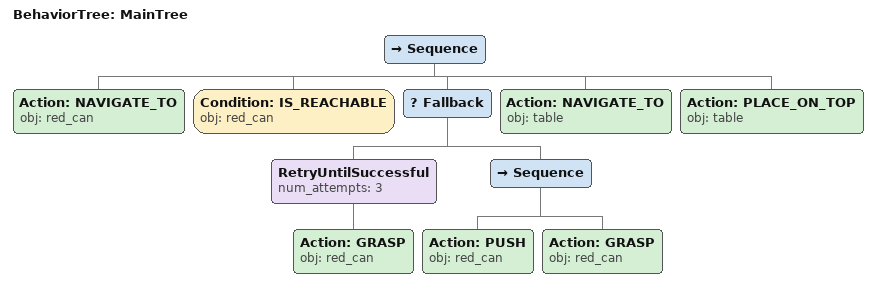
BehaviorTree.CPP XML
<root main_tree_to_execute="MainTree">
  <BehaviorTree ID="MainTree">
    <Sequence>
      <!-- Navigate to red_can -->
      <Action ID="NAVIGATE_TO" obj="red_can" />
      <!-- Check red_can is reachable before GRASP -->
      <Condition ID="IS_REACHABLE" obj="red_can" />
      <!-- Fallback: if GRASP red_can fails, try alternative to reposition -->
      <Fallback>
        <!-- Retry GRASP red_can up to 3 attempts -->
        <RetryUntilSuccessful num_attempts="3">
          <!-- Grasp red_can -->
          <Action ID="GRASP" obj="red_can" />
        </RetryUntilSuccessful>
        <Sequence>
          <!-- Push red_can forward toward front edge of table -->
          <Action ID="PUSH" obj="red_can" />
          <!-- Grasp red_can -->
          <Action ID="GRASP" obj="red_can" />
        </Sequence>
      </Fallback>
      <!-- Navigate to table -->
      <Action ID="NAVIGATE_TO" obj="table" />
      <!-- Place on table -->
      <Action ID="PLACE_ON_TOP" obj="table" />
    </Sequence>
  </BehaviorTree>
</root>
